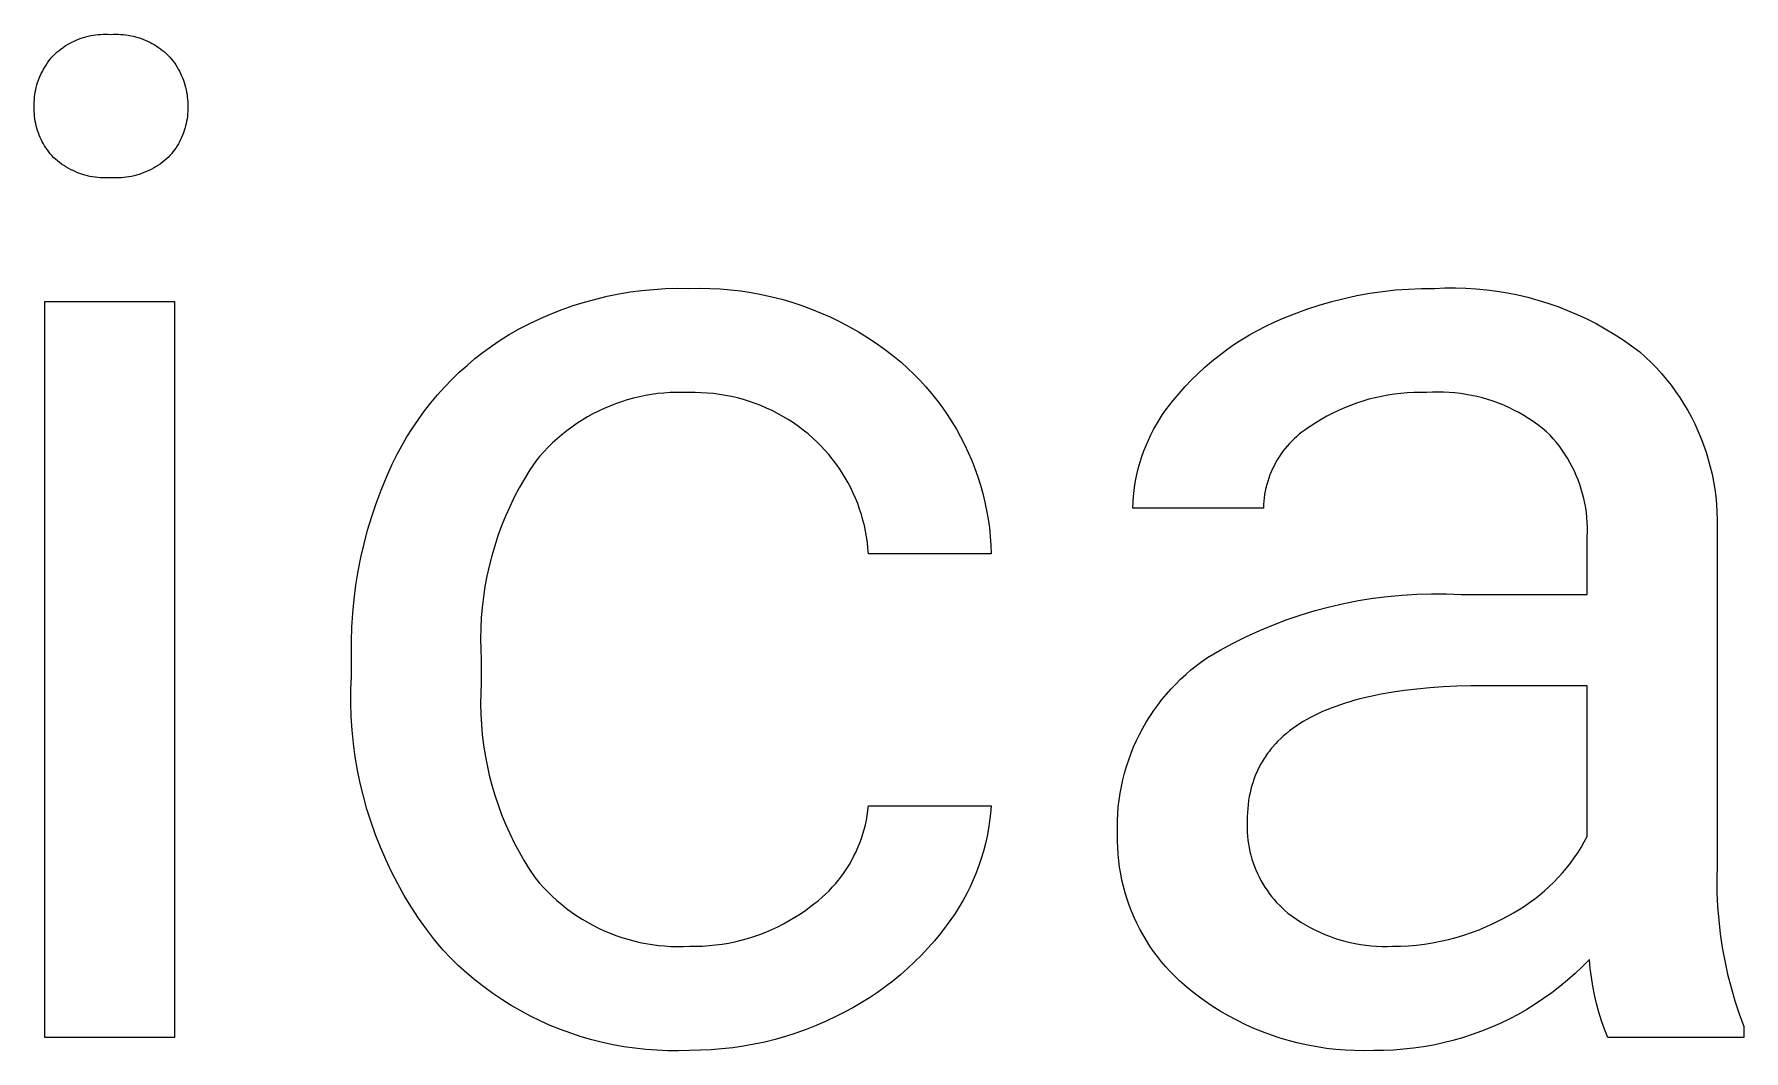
# Model space of a CAD drawing. Header units: millimetres. Extents: x -1421 to 3505, y -683 to 2759.
# Drawn here: x 1948.46 to 1997.01, y -466.9 to -438.04 of the extents above; entities that cross this region are included whole.
import ezdxf

# ---------------------------------------------------------------- set-up
doc = ezdxf.new("R2010")
doc.units = ezdxf.units.MM
doc.header["$MEASUREMENT"] = 0
doc.layers.add('Domyslna', color=7, linetype='Continuous', true_color=0x000000)

msp = doc.modelspace()

# ---------------------------------------------------------------- linework, layer by layer
at = {"layer": 'Domyslna'}
for p, q in [((1949.284, -438.412), (1949.344, -438.372)), ((1949.344, -438.372), (1949.404, -438.335)), ((1949.404, -438.335), (1949.466, -438.299)), ((1949.466, -438.299), (1949.529, -438.266)), ((1949.529, -438.266), (1949.593, -438.235)), ((1949.593, -438.235), (1949.658, -438.206)), ((1949.658, -438.206), (1949.724, -438.179)), ((1949.724, -438.179), (1949.791, -438.154)), ((1949.791, -438.154), (1949.859, -438.132)), ((1949.859, -438.132), (1949.927, -438.112)), ((1949.927, -438.112), (1949.996, -438.094)), ((1949.996, -438.094), (1950.066, -438.079)), ((1950.066, -438.079), (1950.136, -438.066)), ((1950.136, -438.066), (1950.206, -438.056)), ((1950.206, -438.056), (1950.277, -438.048)), ((1950.277, -438.048), (1950.348, -438.042)), ((1950.348, -438.042), (1950.42, -438.039)), ((1950.42, -438.039), (1950.491, -438.038)), ((1950.491, -438.038), (1950.562, -438.04)), ((1950.562, -438.04), (1950.633, -438.044)), ((1950.633, -438.044), (1950.705, -438.04)), ((1950.705, -438.04), (1950.776, -438.038)), ((1950.776, -438.038), (1950.848, -438.039)), ((1950.848, -438.039), (1950.919, -438.043)), ((1950.919, -438.043), (1950.991, -438.048)), ((1950.991, -438.048), (1951.062, -438.057)), ((1951.062, -438.057), (1951.133, -438.067)), ((1951.133, -438.067), (1951.203, -438.08)), ((1951.203, -438.08), (1951.273, -438.095)), ((1951.273, -438.095), (1951.342, -438.113)), ((1951.342, -438.113), (1951.411, -438.133)), ((1951.411, -438.133), (1951.479, -438.155)), ((1951.479, -438.155), (1951.546, -438.18)), ((1951.546, -438.18), (1951.613, -438.206)), ((1951.613, -438.206), (1951.678, -438.235)), ((1951.678, -438.235), (1951.743, -438.267)), ((1951.743, -438.267), (1951.806, -438.3)), ((1951.806, -438.3), (1951.868, -438.335)), ((1951.868, -438.335), (1951.929, -438.373)), ((1951.929, -438.373), (1951.989, -438.412)), ((1948.797, -438.913), (1948.836, -438.855)), ((1948.836, -438.855), (1948.877, -438.799)), ((1948.877, -438.799), (1948.919, -438.744)), ((1948.919, -438.744), (1948.964, -438.691)), ((1948.964, -438.691), (1949.01, -438.639)), ((1949.01, -438.639), (1949.062, -438.59)), ((1949.062, -438.59), (1949.115, -438.543)), ((1949.115, -438.543), (1949.17, -438.497)), ((1949.17, -438.497), (1949.226, -438.454)), ((1949.226, -438.454), (1949.284, -438.412)), ((1951.989, -438.412), (1952.047, -438.454)), ((1952.047, -438.454), (1952.104, -438.497)), ((1952.104, -438.497), (1952.159, -438.543)), ((1952.159, -438.543), (1952.213, -438.59)), ((1952.213, -438.59), (1952.265, -438.639)), ((1952.265, -438.639), (1952.312, -438.691)), ((1952.312, -438.691), (1952.357, -438.744)), ((1952.357, -438.744), (1952.4, -438.798)), ((1952.4, -438.798), (1952.442, -438.854)), ((1952.442, -438.854), (1952.481, -438.912)), ((1948.56, -439.414), (1948.582, -439.348)), ((1948.582, -439.348), (1948.607, -439.283)), ((1948.607, -439.283), (1948.633, -439.219)), ((1948.633, -439.219), (1948.662, -439.155)), ((1948.662, -439.155), (1948.693, -439.093)), ((1948.693, -439.093), (1948.726, -439.032)), ((1948.726, -439.032), (1948.76, -438.972)), ((1948.76, -438.972), (1948.797, -438.913)), ((1952.481, -438.912), (1952.519, -438.971)), ((1952.519, -438.971), (1952.554, -439.03)), ((1952.554, -439.03), (1952.587, -439.092)), ((1952.587, -439.092), (1952.619, -439.154)), ((1952.619, -439.154), (1952.648, -439.217)), ((1952.648, -439.217), (1952.675, -439.281)), ((1952.675, -439.281), (1952.7, -439.346)), ((1952.7, -439.346), (1952.722, -439.412)), ((1948.468, -439.89), (1948.474, -439.821)), ((1948.474, -439.821), (1948.483, -439.752)), ((1948.483, -439.752), (1948.493, -439.683)), ((1948.493, -439.683), (1948.507, -439.615)), ((1948.507, -439.615), (1948.522, -439.547)), ((1948.522, -439.547), (1948.54, -439.48)), ((1948.54, -439.48), (1948.56, -439.414)), ((1952.722, -439.412), (1952.743, -439.479)), ((1952.743, -439.479), (1952.761, -439.546)), ((1952.761, -439.546), (1952.777, -439.614)), ((1952.777, -439.614), (1952.79, -439.682)), ((1952.79, -439.682), (1952.801, -439.751)), ((1952.801, -439.751), (1952.81, -439.82)), ((1952.81, -439.82), (1952.817, -439.889)), ((1948.462, -440.029), (1948.464, -439.959)), ((1948.462, -440.098), (1948.462, -440.029)), ((1948.462, -440.167), (1948.462, -440.098)), ((1948.463, -440.236), (1948.462, -440.167)), ((1948.467, -440.304), (1948.463, -440.236)), ((1948.464, -439.959), (1948.468, -439.89)), ((1948.473, -440.373), (1948.467, -440.304)), ((1952.817, -440.305), (1952.811, -440.373)), ((1952.817, -439.889), (1952.821, -439.959)), ((1952.821, -440.236), (1952.817, -440.305)), ((1952.821, -439.959), (1952.823, -440.029)), ((1952.823, -440.167), (1952.821, -440.236)), ((1952.823, -440.029), (1952.822, -440.098)), ((1952.822, -440.098), (1952.823, -440.167)), ((1948.481, -440.441), (1948.473, -440.373)), ((1948.492, -440.509), (1948.481, -440.441)), ((1948.505, -440.576), (1948.492, -440.509)), ((1948.521, -440.643), (1948.505, -440.576)), ((1948.538, -440.709), (1948.521, -440.643)), ((1948.558, -440.775), (1948.538, -440.709)), ((1948.581, -440.84), (1948.558, -440.775)), ((1952.724, -440.777), (1952.701, -440.842)), ((1952.744, -440.711), (1952.724, -440.777)), ((1952.762, -440.644), (1952.744, -440.711)), ((1952.778, -440.577), (1952.762, -440.644)), ((1952.791, -440.51), (1952.778, -440.577)), ((1952.802, -440.442), (1952.791, -440.51)), ((1952.811, -440.373), (1952.802, -440.442)), ((1948.605, -440.904), (1948.581, -440.84)), ((1948.632, -440.968), (1948.605, -440.904)), ((1948.66, -441.03), (1948.632, -440.968)), ((1948.691, -441.092), (1948.66, -441.03)), ((1948.724, -441.152), (1948.691, -441.092)), ((1948.759, -441.211), (1948.724, -441.152)), ((1948.796, -441.269), (1948.759, -441.211)), ((1948.835, -441.325), (1948.796, -441.269)), ((1952.482, -441.27), (1952.443, -441.326)), ((1952.52, -441.212), (1952.482, -441.27)), ((1952.555, -441.153), (1952.52, -441.212)), ((1952.589, -441.093), (1952.555, -441.153)), ((1952.62, -441.032), (1952.589, -441.093)), ((1952.649, -440.969), (1952.62, -441.032)), ((1952.676, -440.906), (1952.649, -440.969)), ((1952.701, -440.842), (1952.676, -440.906)), ((1948.876, -441.381), (1948.835, -441.325)), ((1948.919, -441.434), (1948.876, -441.381)), ((1948.964, -441.487), (1948.919, -441.434)), ((1949.01, -441.537), (1948.964, -441.487)), ((1949.065, -441.587), (1949.01, -441.537)), ((1949.121, -441.635), (1949.065, -441.587)), ((1949.179, -441.68), (1949.121, -441.635)), ((1949.238, -441.724), (1949.179, -441.68)), ((1949.299, -441.766), (1949.238, -441.724)), ((1949.362, -441.805), (1949.299, -441.766)), ((1951.974, -441.765), (1951.911, -441.805)), ((1952.035, -441.724), (1951.974, -441.765)), ((1952.095, -441.68), (1952.035, -441.724)), ((1952.153, -441.635), (1952.095, -441.68)), ((1952.21, -441.587), (1952.153, -441.635)), ((1952.265, -441.537), (1952.21, -441.587)), ((1952.312, -441.487), (1952.265, -441.537)), ((1952.358, -441.435), (1952.312, -441.487)), ((1952.401, -441.381), (1952.358, -441.435)), ((1952.443, -441.326), (1952.401, -441.381)), ((1949.426, -441.843), (1949.362, -441.805)), ((1949.49, -441.878), (1949.426, -441.843)), ((1949.557, -441.911), (1949.49, -441.878)), ((1949.624, -441.941), (1949.557, -441.911)), ((1949.692, -441.97), (1949.624, -441.941)), ((1949.761, -441.995), (1949.692, -441.97)), ((1949.831, -442.019), (1949.761, -441.995)), ((1949.902, -442.04), (1949.831, -442.019)), ((1949.974, -442.058), (1949.902, -442.04)), ((1950.046, -442.075), (1949.974, -442.058)), ((1950.118, -442.088), (1950.046, -442.075)), ((1950.191, -442.099), (1950.118, -442.088)), ((1950.265, -442.108), (1950.191, -442.099)), ((1950.338, -442.114), (1950.265, -442.108)), ((1950.412, -442.117), (1950.338, -442.114)), ((1950.486, -442.118), (1950.412, -442.117)), ((1950.56, -442.117), (1950.486, -442.118)), ((1950.633, -442.112), (1950.56, -442.117)), ((1950.707, -442.116), (1950.633, -442.112)), ((1950.781, -442.118), (1950.707, -442.116)), ((1950.856, -442.117), (1950.781, -442.118)), ((1950.93, -442.113), (1950.856, -442.117)), ((1951.004, -442.107), (1950.93, -442.113)), ((1951.077, -442.099), (1951.004, -442.107)), ((1951.151, -442.087), (1951.077, -442.099)), ((1951.224, -442.074), (1951.151, -442.087)), ((1951.296, -442.058), (1951.224, -442.074)), ((1951.368, -442.039), (1951.296, -442.058)), ((1951.439, -442.018), (1951.368, -442.039)), ((1951.509, -441.995), (1951.439, -442.018)), ((1951.579, -441.969), (1951.509, -441.995)), ((1951.647, -441.941), (1951.579, -441.969)), ((1951.715, -441.91), (1951.647, -441.941)), ((1951.781, -441.877), (1951.715, -441.91)), ((1951.847, -441.842), (1951.781, -441.877)), ((1951.911, -441.805), (1951.847, -441.842)), ((1948.762, -466.525), (1948.762, -445.626)), ((1948.762, -445.626), (1952.448, -445.626)), ((1952.448, -445.626), (1952.448, -466.525)), ((1963.767, -445.745), (1964.086, -445.645)), ((1964.086, -445.645), (1964.407, -445.557)), ((1964.407, -445.557), (1964.732, -445.479)), ((1964.732, -445.479), (1965.059, -445.413)), ((1965.059, -445.413), (1965.389, -445.358)), ((1965.389, -445.358), (1965.72, -445.315)), ((1965.72, -445.315), (1966.052, -445.283)), ((1966.052, -445.283), (1966.385, -445.263)), ((1966.385, -445.263), (1966.719, -445.254)), ((1966.719, -445.254), (1967.053, -445.256)), ((1967.053, -445.256), (1967.349, -445.251)), ((1967.349, -445.251), (1967.646, -445.256)), ((1967.646, -445.256), (1967.942, -445.27)), ((1967.942, -445.27), (1968.238, -445.295)), ((1968.238, -445.295), (1968.532, -445.329)), ((1968.532, -445.329), (1968.826, -445.374)), ((1968.826, -445.374), (1969.117, -445.428)), ((1969.117, -445.428), (1969.407, -445.492)), ((1969.407, -445.492), (1969.694, -445.566)), ((1969.694, -445.566), (1969.979, -445.649)), ((1969.979, -445.649), (1970.261, -445.742)), ((1984.952, -445.732), (1985.306, -445.629)), ((1985.306, -445.629), (1985.664, -445.538)), ((1985.664, -445.538), (1986.024, -445.46)), ((1986.024, -445.46), (1986.387, -445.394)), ((1986.387, -445.394), (1986.752, -445.341)), ((1986.752, -445.341), (1987.119, -445.301)), ((1987.119, -445.301), (1987.487, -445.273)), ((1987.487, -445.273), (1987.856, -445.259)), ((1987.856, -445.259), (1988.225, -445.256)), ((1988.225, -445.256), (1988.522, -445.244)), ((1988.522, -445.244), (1988.819, -445.242)), ((1988.819, -445.242), (1989.116, -445.25)), ((1989.116, -445.25), (1989.413, -445.268)), ((1989.413, -445.268), (1989.709, -445.296)), ((1989.709, -445.296), (1990.003, -445.334)), ((1990.003, -445.334), (1990.297, -445.382)), ((1990.297, -445.382), (1990.588, -445.441)), ((1990.588, -445.441), (1990.877, -445.509)), ((1990.877, -445.509), (1991.164, -445.587)), ((1991.164, -445.587), (1991.448, -445.675)), ((1962.533, -446.252), (1962.835, -446.109)), ((1962.835, -446.109), (1963.141, -445.977)), ((1963.141, -445.977), (1963.452, -445.856)), ((1963.452, -445.856), (1963.767, -445.745)), ((1970.261, -445.742), (1970.539, -445.844)), ((1970.539, -445.844), (1970.814, -445.955)), ((1970.814, -445.955), (1971.085, -446.076)), ((1971.085, -446.076), (1971.352, -446.206)), ((1983.673, -446.217), (1983.913, -446.113)), ((1983.913, -446.113), (1984.255, -445.974)), ((1984.255, -445.974), (1984.601, -445.847)), ((1984.601, -445.847), (1984.952, -445.732)), ((1991.448, -445.675), (1991.729, -445.772)), ((1991.729, -445.772), (1992.006, -445.879)), ((1992.006, -445.879), (1992.28, -445.995)), ((1992.28, -445.995), (1992.549, -446.121)), ((1992.549, -446.121), (1992.814, -446.256)), ((1961.695, -446.726), (1961.945, -446.568)), ((1961.945, -446.568), (1962.236, -446.405)), ((1962.236, -446.405), (1962.533, -446.252)), ((1971.352, -446.206), (1971.614, -446.344)), ((1971.614, -446.344), (1971.872, -446.491)), ((1971.872, -446.491), (1972.124, -446.647)), ((1982.751, -446.711), (1982.975, -446.576)), ((1982.975, -446.576), (1983.204, -446.448)), ((1983.204, -446.448), (1983.436, -446.329)), ((1983.436, -446.329), (1983.673, -446.217)), ((1992.814, -446.256), (1993.074, -446.4)), ((1993.074, -446.4), (1993.329, -446.552)), ((1993.329, -446.552), (1993.579, -446.713)), ((1960.979, -447.25), (1961.212, -447.067)), ((1961.212, -447.067), (1961.451, -446.893)), ((1961.451, -446.893), (1961.695, -446.726)), ((1972.124, -446.647), (1972.371, -446.812)), ((1972.371, -446.812), (1972.612, -446.984)), ((1972.612, -446.984), (1972.848, -447.165)), ((1982.108, -447.16), (1982.317, -447.003)), ((1982.317, -447.003), (1982.532, -446.853)), ((1982.532, -446.853), (1982.751, -446.711)), ((1993.579, -446.713), (1993.823, -446.883)), ((1993.823, -446.883), (1994.061, -447.061)), ((1994.061, -447.061), (1994.221, -447.206)), ((1960.534, -447.639), (1960.753, -447.441)), ((1960.753, -447.441), (1960.979, -447.25)), ((1972.848, -447.165), (1973.077, -447.353)), ((1973.077, -447.353), (1973.262, -447.518)), ((1973.262, -447.518), (1973.441, -447.689)), ((1981.513, -447.672), (1981.705, -447.495)), ((1981.705, -447.495), (1981.904, -447.324)), ((1981.904, -447.324), (1982.108, -447.16)), ((1994.221, -447.206), (1994.376, -447.356)), ((1994.376, -447.356), (1994.526, -447.511)), ((1994.526, -447.511), (1994.67, -447.671)), ((1959.918, -448.277), (1960.116, -448.057)), ((1960.116, -448.057), (1960.321, -447.845)), ((1960.321, -447.845), (1960.534, -447.639)), ((1973.441, -447.689), (1973.615, -447.866)), ((1973.615, -447.866), (1973.782, -448.048)), ((1973.782, -448.048), (1973.943, -448.237)), ((1980.973, -448.241), (1981.146, -448.045)), ((1981.146, -448.045), (1981.327, -447.855)), ((1981.327, -447.855), (1981.513, -447.672)), ((1994.67, -447.671), (1994.809, -447.836)), ((1994.809, -447.836), (1994.943, -448.005)), ((1994.943, -448.005), (1995.07, -448.179)), ((1959.546, -448.736), (1959.728, -448.503)), ((1959.728, -448.503), (1959.918, -448.277)), ((1964.97, -448.532), (1964.805, -448.596)), ((1965.137, -448.473), (1964.97, -448.532)), ((1965.305, -448.421), (1965.137, -448.473)), ((1965.476, -448.374), (1965.305, -448.421)), ((1965.648, -448.333), (1965.476, -448.374)), ((1965.821, -448.297), (1965.648, -448.333)), ((1965.995, -448.268), (1965.821, -448.297)), ((1966.17, -448.244), (1965.995, -448.268)), ((1966.346, -448.227), (1966.17, -448.244)), ((1966.522, -448.215), (1966.346, -448.227)), ((1966.699, -448.209), (1966.522, -448.215)), ((1966.876, -448.209), (1966.699, -448.209)), ((1967.053, -448.215), (1966.876, -448.209)), ((1967.227, -448.213), (1967.053, -448.215)), ((1967.401, -448.217), (1967.227, -448.213)), ((1967.575, -448.228), (1967.401, -448.217)), ((1967.749, -448.244), (1967.575, -448.228)), ((1967.922, -448.266), (1967.749, -448.244)), ((1968.094, -448.294), (1967.922, -448.266)), ((1968.265, -448.328), (1968.094, -448.294)), ((1968.435, -448.367), (1968.265, -448.328)), ((1968.603, -448.413), (1968.435, -448.367)), ((1968.77, -448.465), (1968.603, -448.413)), ((1968.934, -448.522), (1968.77, -448.465)), ((1969.097, -448.585), (1968.934, -448.522)), ((1973.943, -448.237), (1974.098, -448.43)), ((1974.098, -448.43), (1974.246, -448.629)), ((1980.601, -448.704), (1980.701, -448.571)), ((1980.701, -448.571), (1980.806, -448.442)), ((1980.806, -448.442), (1980.973, -448.241)), ((1985.84, -448.577), (1985.669, -448.645)), ((1986.013, -448.514), (1985.84, -448.577)), ((1986.188, -448.457), (1986.013, -448.514)), ((1986.365, -448.405), (1986.188, -448.457)), ((1986.544, -448.36), (1986.365, -448.405)), ((1986.724, -448.321), (1986.544, -448.36)), ((1986.905, -448.287), (1986.724, -448.321)), ((1987.087, -448.26), (1986.905, -448.287)), ((1987.27, -448.239), (1987.087, -448.26)), ((1987.454, -448.224), (1987.27, -448.239)), ((1987.638, -448.215), (1987.454, -448.224)), ((1987.822, -448.212), (1987.638, -448.215)), ((1988.006, -448.215), (1987.822, -448.212)), ((1988.166, -448.206), (1988.006, -448.215)), ((1988.325, -448.203), (1988.166, -448.206)), ((1988.485, -448.205), (1988.325, -448.203)), ((1988.645, -448.212), (1988.485, -448.205)), ((1988.804, -448.225), (1988.645, -448.212)), ((1988.962, -448.242), (1988.804, -448.225)), ((1989.12, -448.266), (1988.962, -448.242)), ((1989.277, -448.294), (1989.12, -448.266)), ((1989.433, -448.328), (1989.277, -448.294)), ((1989.588, -448.367), (1989.433, -448.328)), ((1989.742, -448.412), (1989.588, -448.367)), ((1989.894, -448.461), (1989.742, -448.412)), ((1990.044, -448.516), (1989.894, -448.461)), ((1990.192, -448.575), (1990.044, -448.516)), ((1990.338, -448.64), (1990.192, -448.575)), ((1995.07, -448.179), (1995.192, -448.357)), ((1995.192, -448.357), (1995.308, -448.539)), ((1995.308, -448.539), (1995.417, -448.724)), ((1959.205, -449.22), (1959.371, -448.975)), ((1959.371, -448.975), (1959.546, -448.736)), ((1964.019, -448.997), (1963.87, -449.093)), ((1964.17, -448.906), (1964.019, -448.997)), ((1964.325, -448.82), (1964.17, -448.906)), ((1964.483, -448.74), (1964.325, -448.82)), ((1964.643, -448.665), (1964.483, -448.74)), ((1964.805, -448.596), (1964.643, -448.665)), ((1969.257, -448.653), (1969.097, -448.585)), ((1969.415, -448.727), (1969.257, -448.653)), ((1969.571, -448.806), (1969.415, -448.727)), ((1969.723, -448.891), (1969.571, -448.806)), ((1969.872, -448.981), (1969.723, -448.891)), ((1970.019, -449.076), (1969.872, -448.981)), ((1974.246, -448.629), (1974.388, -448.832)), ((1974.388, -448.832), (1974.522, -449.04)), ((1974.522, -449.04), (1974.65, -449.253)), ((1980.329, -449.121), (1980.415, -448.979)), ((1980.415, -448.979), (1980.506, -448.84)), ((1980.506, -448.84), (1980.601, -448.704)), ((1985.011, -448.976), (1984.854, -449.072)), ((1985.171, -448.885), (1985.011, -448.976)), ((1985.335, -448.8), (1985.171, -448.885)), ((1985.501, -448.72), (1985.335, -448.8)), ((1985.669, -448.645), (1985.501, -448.72)), ((1990.482, -448.709), (1990.338, -448.64)), ((1990.623, -448.784), (1990.482, -448.709)), ((1990.762, -448.863), (1990.623, -448.784)), ((1990.898, -448.946), (1990.762, -448.863)), ((1991.031, -449.034), (1990.898, -448.946)), ((1991.161, -449.127), (1991.031, -449.034)), ((1995.417, -448.724), (1995.521, -448.914)), ((1995.521, -448.914), (1995.618, -449.106)), ((1958.899, -449.726), (1959.048, -449.47)), ((1959.048, -449.47), (1959.205, -449.22)), ((1963.311, -449.524), (1963.181, -449.644)), ((1963.445, -449.409), (1963.311, -449.524)), ((1963.583, -449.299), (1963.445, -449.409)), ((1963.725, -449.193), (1963.583, -449.299)), ((1963.87, -449.093), (1963.725, -449.193)), ((1970.162, -449.176), (1970.019, -449.076)), ((1970.301, -449.28), (1970.162, -449.176)), ((1970.436, -449.39), (1970.301, -449.28)), ((1970.568, -449.504), (1970.436, -449.39)), ((1970.688, -449.615), (1970.568, -449.504)), ((1974.65, -449.253), (1974.77, -449.469)), ((1974.77, -449.469), (1974.883, -449.69)), ((1980.101, -449.563), (1980.172, -449.413)), ((1980.172, -449.413), (1980.248, -449.266)), ((1980.248, -449.266), (1980.329, -449.121)), ((1984.242, -449.524), (1984.174, -449.591)), ((1984.314, -449.459), (1984.242, -449.524)), ((1984.387, -449.396), (1984.314, -449.459)), ((1984.462, -449.337), (1984.387, -449.396)), ((1984.54, -449.28), (1984.462, -449.337)), ((1984.619, -449.225), (1984.54, -449.28)), ((1984.7, -449.173), (1984.619, -449.225)), ((1984.854, -449.072), (1984.7, -449.173)), ((1991.288, -449.224), (1991.161, -449.127)), ((1991.411, -449.325), (1991.288, -449.224)), ((1991.507, -449.424), (1991.411, -449.325)), ((1991.599, -449.525), (1991.507, -449.424)), ((1991.687, -449.63), (1991.599, -449.525)), ((1995.618, -449.106), (1995.708, -449.302)), ((1995.708, -449.302), (1995.792, -449.501)), ((1995.792, -449.501), (1995.869, -449.702)), ((1958.628, -450.251), (1958.759, -449.986)), ((1958.759, -449.986), (1958.899, -449.726)), ((1962.815, -450.027), (1962.702, -450.163)), ((1962.933, -449.895), (1962.815, -450.027)), ((1963.055, -449.767), (1962.933, -449.895)), ((1963.181, -449.644), (1963.055, -449.767)), ((1970.803, -449.73), (1970.688, -449.615)), ((1970.915, -449.848), (1970.803, -449.73)), ((1971.023, -449.971), (1970.915, -449.848)), ((1971.126, -450.097), (1971.023, -449.971)), ((1974.883, -449.69), (1974.988, -449.914)), ((1974.988, -449.914), (1975.086, -450.142)), ((1979.867, -450.184), (1979.918, -450.026)), ((1979.918, -450.026), (1979.973, -449.87)), ((1979.973, -449.87), (1980.034, -449.715)), ((1980.034, -449.715), (1980.101, -449.563)), ((1983.813, -450.04), (1983.762, -450.122)), ((1983.866, -449.96), (1983.813, -450.04)), ((1983.923, -449.882), (1983.866, -449.96)), ((1983.982, -449.806), (1983.923, -449.882)), ((1984.043, -449.732), (1983.982, -449.806)), ((1984.107, -449.66), (1984.043, -449.732)), ((1984.174, -449.591), (1984.107, -449.66)), ((1991.772, -449.738), (1991.687, -449.63)), ((1991.853, -449.849), (1991.772, -449.738)), ((1991.93, -449.963), (1991.853, -449.849)), ((1992.003, -450.079), (1991.93, -449.963)), ((1995.869, -449.702), (1995.939, -449.906)), ((1995.939, -449.906), (1996.002, -450.113)), ((1958.464, -450.615), (1958.628, -450.251)), ((1962.538, -450.411), (1962.382, -450.665)), ((1962.702, -450.163), (1962.538, -450.411)), ((1971.225, -450.226), (1971.126, -450.097)), ((1971.319, -450.359), (1971.225, -450.226)), ((1971.409, -450.495), (1971.319, -450.359)), ((1971.494, -450.634), (1971.409, -450.495)), ((1975.086, -450.142), (1975.176, -450.373)), ((1975.176, -450.373), (1975.259, -450.606)), ((1979.749, -450.668), (1979.783, -450.505)), ((1979.783, -450.505), (1979.822, -450.344)), ((1979.822, -450.344), (1979.867, -450.184)), ((1983.588, -450.464), (1983.552, -450.553)), ((1983.627, -450.376), (1983.588, -450.464)), ((1983.669, -450.29), (1983.627, -450.376)), ((1983.714, -450.205), (1983.669, -450.29)), ((1983.762, -450.122), (1983.714, -450.205)), ((1992.072, -450.197), (1992.003, -450.079)), ((1992.136, -450.318), (1992.072, -450.197)), ((1992.197, -450.442), (1992.136, -450.318)), ((1992.253, -450.567), (1992.197, -450.442)), ((1996.002, -450.113), (1996.058, -450.321)), ((1996.058, -450.321), (1996.108, -450.531)), ((1958.173, -451.359), (1958.313, -450.985)), ((1958.313, -450.985), (1958.464, -450.615)), ((1962.234, -450.923), (1962.096, -451.187)), ((1962.382, -450.665), (1962.234, -450.923)), ((1971.575, -450.775), (1971.494, -450.634)), ((1971.65, -450.92), (1971.575, -450.775)), ((1971.721, -451.067), (1971.65, -450.92)), ((1975.259, -450.606), (1975.333, -450.843)), ((1975.333, -450.843), (1975.4, -451.081)), ((1979.68, -451.161), (1979.697, -450.996)), ((1979.697, -450.996), (1979.72, -450.831)), ((1979.72, -450.831), (1979.749, -450.668)), ((1983.438, -450.921), (1983.418, -451.015)), ((1983.462, -450.828), (1983.438, -450.921)), ((1983.489, -450.735), (1983.462, -450.828)), ((1983.519, -450.644), (1983.489, -450.735)), ((1983.552, -450.553), (1983.519, -450.644)), ((1992.305, -450.694), (1992.253, -450.567)), ((1992.352, -450.823), (1992.305, -450.694)), ((1992.395, -450.953), (1992.352, -450.823)), ((1992.433, -451.085), (1992.395, -450.953)), ((1996.108, -450.531), (1996.15, -450.742)), ((1996.15, -450.742), (1996.185, -450.955)), ((1996.185, -450.955), (1996.213, -451.169)), ((1958.045, -451.737), (1958.173, -451.359)), ((1961.966, -451.454), (1961.845, -451.726)), ((1962.096, -451.187), (1961.966, -451.454)), ((1971.787, -451.216), (1971.721, -451.067)), ((1971.847, -451.367), (1971.787, -451.216)), ((1971.902, -451.52), (1971.847, -451.367)), ((1975.4, -451.081), (1975.458, -451.322)), ((1975.458, -451.322), (1975.509, -451.565)), ((1979.661, -451.492), (1979.668, -451.326)), ((1983.366, -451.492), (1979.661, -451.492)), ((1979.668, -451.326), (1979.68, -451.161)), ((1983.369, -451.396), (1983.366, -451.492)), ((1983.377, -451.3), (1983.369, -451.396)), ((1983.387, -451.205), (1983.377, -451.3)), ((1983.401, -451.11), (1983.387, -451.205)), ((1983.418, -451.015), (1983.401, -451.11)), ((1992.467, -451.218), (1992.433, -451.085)), ((1992.496, -451.352), (1992.467, -451.218)), ((1992.52, -451.487), (1992.496, -451.352)), ((1992.54, -451.623), (1992.52, -451.487)), ((1996.213, -451.169), (1996.234, -451.383)), ((1996.234, -451.383), (1996.247, -451.599)), ((1957.931, -452.12), (1958.045, -451.737)), ((1961.845, -451.726), (1961.733, -452.002)), ((1971.952, -451.675), (1971.902, -451.52)), ((1971.997, -451.832), (1971.952, -451.675)), ((1972.036, -451.99), (1971.997, -451.832)), ((1975.509, -451.565), (1975.551, -451.809)), ((1975.551, -451.809), (1975.585, -452.054)), ((1992.554, -451.759), (1992.54, -451.623)), ((1992.565, -451.896), (1992.554, -451.759)), ((1992.57, -452.033), (1992.565, -451.896)), ((1996.247, -451.599), (1996.254, -451.814)), ((1996.254, -451.814), (1996.253, -452.03)), ((1957.828, -452.505), (1957.931, -452.12)), ((1961.631, -452.282), (1961.538, -452.565)), ((1961.733, -452.002), (1961.631, -452.282)), ((1972.07, -452.149), (1972.036, -451.99)), ((1972.099, -452.31), (1972.07, -452.149)), ((1972.122, -452.471), (1972.099, -452.31)), ((1975.585, -452.054), (1975.61, -452.301)), ((1975.61, -452.301), (1975.628, -452.548)), ((1992.566, -452.307), (1992.57, -452.17)), ((1992.566, -453.949), (1992.566, -452.307)), ((1992.57, -452.17), (1992.57, -452.033)), ((1996.253, -452.03), (1996.253, -461.641)), ((1957.662, -453.286), (1957.738, -452.895)), ((1957.738, -452.895), (1957.828, -452.505)), ((1961.455, -452.85), (1961.381, -453.139)), ((1961.538, -452.565), (1961.455, -452.85)), ((1972.139, -452.633), (1972.122, -452.471)), ((1972.151, -452.796), (1972.139, -452.633)), ((1975.637, -452.796), (1972.151, -452.796)), ((1975.628, -452.548), (1975.637, -452.796)), ((1957.597, -453.681), (1957.662, -453.286)), ((1961.317, -453.429), (1961.262, -453.722)), ((1961.381, -453.139), (1961.317, -453.429)), ((1957.546, -454.077), (1957.597, -453.681)), ((1961.262, -453.722), (1961.218, -454.016)), ((1957.508, -454.474), (1957.546, -454.077)), ((1961.183, -454.312), (1961.158, -454.608)), ((1961.218, -454.016), (1961.183, -454.312)), ((1984.441, -454.523), (1984.841, -454.402)), ((1984.841, -454.402), (1985.246, -454.294)), ((1985.246, -454.294), (1985.653, -454.2)), ((1985.653, -454.2), (1986.064, -454.12)), ((1986.064, -454.12), (1986.477, -454.053)), ((1986.477, -454.053), (1986.892, -454.001)), ((1986.892, -454.001), (1987.309, -453.962)), ((1987.309, -453.962), (1987.727, -453.938)), ((1987.727, -453.938), (1988.145, -453.927)), ((1988.145, -453.927), (1988.564, -453.931)), ((1988.564, -453.931), (1988.982, -453.949)), ((1988.982, -453.949), (1992.566, -453.949)), ((1957.471, -455.272), (1957.483, -454.872)), ((1957.483, -454.872), (1957.508, -454.474)), ((1961.158, -454.608), (1961.143, -454.906)), ((1983.267, -454.967), (1983.653, -454.806)), ((1983.653, -454.806), (1984.045, -454.658)), ((1984.045, -454.658), (1984.441, -454.523)), ((1957.472, -455.671), (1957.471, -455.272)), ((1961.143, -454.906), (1961.138, -455.203)), ((1961.138, -455.203), (1961.143, -455.501)), ((1982.144, -455.527), (1982.512, -455.328)), ((1982.512, -455.328), (1982.886, -455.141)), ((1982.886, -455.141), (1983.267, -454.967)), ((1957.472, -456.269), (1957.472, -455.671)), ((1961.143, -455.501), (1961.158, -455.798)), ((1961.158, -455.798), (1961.158, -456.468)), ((1981.464, -455.968), (1981.621, -455.851)), ((1981.621, -455.851), (1981.783, -455.739)), ((1981.783, -455.739), (1982.144, -455.527)), ((1957.457, -456.651), (1957.472, -456.269)), ((1981.017, -456.352), (1981.162, -456.219)), ((1981.162, -456.219), (1981.311, -456.091)), ((1981.311, -456.091), (1981.464, -455.968)), ((1957.455, -457.033), (1957.457, -456.651)), ((1961.144, -456.76), (1961.14, -457.053)), ((1961.158, -456.468), (1961.144, -456.76)), ((1980.487, -456.931), (1980.612, -456.779)), ((1980.612, -456.779), (1980.742, -456.632)), ((1980.742, -456.632), (1980.877, -456.49)), ((1980.877, -456.49), (1981.017, -456.352)), ((1986.716, -456.777), (1986.406, -456.841)), ((1987.041, -456.721), (1986.716, -456.777)), ((1987.378, -456.673), (1987.041, -456.721)), ((1987.728, -456.631), (1987.378, -456.673)), ((1988.092, -456.598), (1987.728, -456.631)), ((1988.469, -456.572), (1988.092, -456.598)), ((1988.859, -456.553), (1988.469, -456.572)), ((1989.262, -456.542), (1988.859, -456.553)), ((1989.679, -456.538), (1989.262, -456.542)), ((1992.566, -456.538), (1989.679, -456.538)), ((1992.566, -460.815), (1992.566, -456.538)), ((1957.467, -457.414), (1957.455, -457.033)), ((1961.14, -457.053), (1961.146, -457.345)), ((1980.143, -457.409), (1980.252, -457.245)), ((1980.252, -457.245), (1980.367, -457.086)), ((1980.367, -457.086), (1980.487, -456.931)), ((1985.05, -457.272), (1984.933, -457.325)), ((1985.171, -457.22), (1985.05, -457.272)), ((1985.295, -457.171), (1985.171, -457.22)), ((1985.422, -457.123), (1985.295, -457.171)), ((1985.553, -457.077), (1985.422, -457.123)), ((1985.687, -457.033), (1985.553, -457.077)), ((1985.824, -456.991), (1985.687, -457.033)), ((1985.964, -456.951), (1985.824, -456.991)), ((1986.108, -456.912), (1985.964, -456.951)), ((1986.406, -456.841), (1986.108, -456.912)), ((1957.491, -457.796), (1957.467, -457.414)), ((1957.529, -458.176), (1957.491, -457.796)), ((1961.146, -457.345), (1961.161, -457.637)), ((1961.161, -457.637), (1961.187, -457.928)), ((1979.849, -457.919), (1979.941, -457.746)), ((1979.941, -457.746), (1980.039, -457.575)), ((1980.039, -457.575), (1980.143, -457.409)), ((1984.204, -457.751), (1984.113, -457.819)), ((1984.298, -457.685), (1984.204, -457.751)), ((1984.396, -457.62), (1984.298, -457.685)), ((1984.496, -457.557), (1984.396, -457.62)), ((1984.601, -457.496), (1984.496, -457.557)), ((1984.708, -457.437), (1984.601, -457.496)), ((1984.819, -457.38), (1984.708, -457.437)), ((1984.933, -457.325), (1984.819, -457.38)), ((1957.58, -458.554), (1957.529, -458.176)), ((1961.187, -457.928), (1961.221, -458.218)), ((1961.221, -458.218), (1961.266, -458.507)), ((1979.609, -458.457), (1979.683, -458.275)), ((1979.683, -458.275), (1979.763, -458.096)), ((1979.763, -458.096), (1979.849, -457.919)), ((1983.637, -458.269), (1983.602, -458.309)), ((1983.708, -458.189), (1983.637, -458.269)), ((1983.782, -458.112), (1983.708, -458.189)), ((1983.86, -458.036), (1983.782, -458.112)), ((1983.941, -457.962), (1983.86, -458.036)), ((1984.025, -457.89), (1983.941, -457.962)), ((1984.113, -457.819), (1984.025, -457.89)), ((1957.643, -458.931), (1957.58, -458.554)), ((1961.266, -458.507), (1961.32, -458.794)), ((1979.48, -458.828), (1979.542, -458.641)), ((1979.542, -458.641), (1979.609, -458.457)), ((1983.305, -458.74), (1983.28, -458.786)), ((1983.331, -458.695), (1983.305, -458.74)), ((1983.358, -458.65), (1983.331, -458.695)), ((1983.385, -458.606), (1983.358, -458.65)), ((1983.414, -458.562), (1983.385, -458.606)), ((1983.443, -458.519), (1983.414, -458.562)), ((1983.474, -458.476), (1983.443, -458.519)), ((1983.504, -458.434), (1983.474, -458.476)), ((1983.536, -458.392), (1983.504, -458.434)), ((1983.569, -458.35), (1983.536, -458.392)), ((1983.602, -458.309), (1983.569, -458.35)), ((1957.72, -459.305), (1957.643, -458.931)), ((1961.32, -458.794), (1961.384, -459.079)), ((1961.384, -459.079), (1961.458, -459.362)), ((1979.334, -459.398), (1979.377, -459.207)), ((1979.377, -459.207), (1979.425, -459.016)), ((1979.425, -459.016), (1979.48, -458.828)), ((1983.09, -459.217), (1983.073, -459.268)), ((1983.108, -459.168), (1983.09, -459.217)), ((1983.126, -459.118), (1983.108, -459.168)), ((1983.146, -459.069), (1983.126, -459.118)), ((1983.166, -459.021), (1983.146, -459.069)), ((1983.187, -458.973), (1983.166, -459.021)), ((1983.209, -458.925), (1983.187, -458.973)), ((1983.232, -458.878), (1983.209, -458.925)), ((1983.255, -458.832), (1983.232, -458.878)), ((1983.28, -458.786), (1983.255, -458.832)), ((1957.809, -459.676), (1957.72, -459.305)), ((1957.912, -460.044), (1957.809, -459.676)), ((1961.458, -459.362), (1961.541, -459.642)), ((1961.541, -459.642), (1961.633, -459.92)), ((1979.27, -459.786), (1979.299, -459.592)), ((1979.299, -459.592), (1979.334, -459.398)), ((1982.967, -459.687), (1982.949, -459.797)), ((1982.989, -459.579), (1982.967, -459.687)), ((1983.014, -459.474), (1982.989, -459.579)), ((1983.042, -459.37), (1983.014, -459.474)), ((1983.073, -459.268), (1983.042, -459.37)), ((1958.026, -460.408), (1957.912, -460.044)), ((1961.633, -459.92), (1961.734, -460.194)), ((1961.734, -460.194), (1961.845, -460.464)), ((1972.093, -460.352), (1972.117, -460.219)), ((1972.117, -460.219), (1972.136, -460.085)), ((1972.136, -460.085), (1972.151, -459.951)), ((1972.151, -459.951), (1975.637, -459.951)), ((1975.619, -460.167), (1975.593, -460.382)), ((1975.637, -459.951), (1975.619, -460.167)), ((1979.223, -460.373), (1979.232, -460.177)), ((1979.232, -460.177), (1979.247, -459.981)), ((1979.247, -459.981), (1979.27, -459.786)), ((1982.914, -460.137), (1982.909, -460.254)), ((1982.923, -460.021), (1982.914, -460.137)), ((1982.934, -459.908), (1982.923, -460.021)), ((1982.949, -459.797), (1982.934, -459.908)), ((1958.154, -460.769), (1958.026, -460.408)), ((1961.845, -460.464), (1961.964, -460.731)), ((1971.993, -460.746), (1972.031, -460.616)), ((1972.031, -460.616), (1972.064, -460.484)), ((1972.064, -460.484), (1972.093, -460.352)), ((1975.561, -460.596), (1975.52, -460.81)), ((1975.593, -460.382), (1975.561, -460.596)), ((1979.22, -460.569), (1979.223, -460.373)), ((1979.224, -460.765), (1979.22, -460.569)), ((1982.908, -460.372), (1982.904, -460.482)), ((1982.904, -460.482), (1982.904, -460.592)), ((1982.904, -460.592), (1982.909, -460.702)), ((1982.909, -460.254), (1982.908, -460.372)), ((1982.909, -460.702), (1982.916, -460.812)), ((1958.293, -461.124), (1958.154, -460.769)), ((1958.445, -461.475), (1958.293, -461.124)), ((1961.964, -460.731), (1962.092, -460.994)), ((1962.092, -460.994), (1962.23, -461.252)), ((1971.8, -461.251), (1971.854, -461.127)), ((1971.854, -461.127), (1971.905, -461.001)), ((1971.905, -461.001), (1971.951, -460.874)), ((1971.951, -460.874), (1971.993, -460.746)), ((1975.473, -461.021), (1975.418, -461.231)), ((1975.52, -460.81), (1975.473, -461.021)), ((1979.224, -460.951), (1979.224, -460.765)), ((1979.23, -461.137), (1979.224, -460.951)), ((1979.241, -461.322), (1979.23, -461.137)), ((1982.916, -460.812), (1982.928, -460.921)), ((1982.928, -460.921), (1982.943, -461.03)), ((1982.943, -461.03), (1982.962, -461.138)), ((1982.962, -461.138), (1982.985, -461.246)), ((1992.293, -461.279), (1992.389, -461.127)), ((1992.389, -461.127), (1992.48, -460.972)), ((1992.48, -460.972), (1992.566, -460.815)), ((1958.609, -461.82), (1958.445, -461.475)), ((1962.23, -461.252), (1962.375, -461.505)), ((1962.375, -461.505), (1962.529, -461.753)), ((1971.539, -461.724), (1971.61, -461.609)), ((1971.61, -461.609), (1971.677, -461.492)), ((1971.677, -461.492), (1971.74, -461.372)), ((1971.74, -461.372), (1971.8, -461.251)), ((1975.287, -461.645), (1975.211, -461.848)), ((1975.356, -461.439), (1975.287, -461.645)), ((1975.418, -461.231), (1975.356, -461.439)), ((1979.26, -461.507), (1979.241, -461.322)), ((1979.284, -461.691), (1979.26, -461.507)), ((1979.315, -461.875), (1979.284, -461.691)), ((1982.985, -461.246), (1983.012, -461.352)), ((1983.012, -461.352), (1983.042, -461.458)), ((1983.042, -461.458), (1983.076, -461.563)), ((1983.076, -461.563), (1983.113, -461.666)), ((1983.113, -461.666), (1983.154, -461.768)), ((1991.975, -461.714), (1992.086, -461.572)), ((1992.086, -461.572), (1992.192, -461.427)), ((1992.192, -461.427), (1992.293, -461.279)), ((1996.253, -461.641), (1996.244, -462.03)), ((1958.784, -462.159), (1958.609, -461.82)), ((1958.971, -462.492), (1958.784, -462.159)), ((1962.529, -461.753), (1962.691, -461.996)), ((1962.691, -461.996), (1962.806, -462.133)), ((1962.806, -462.133), (1962.924, -462.265)), ((1971.125, -462.259), (1971.215, -462.158)), ((1971.215, -462.158), (1971.302, -462.054)), ((1971.302, -462.054), (1971.384, -461.947)), ((1971.384, -461.947), (1971.463, -461.837)), ((1971.463, -461.837), (1971.539, -461.724)), ((1975.128, -462.048), (1975.038, -462.245)), ((1975.211, -461.848), (1975.128, -462.048)), ((1979.351, -462.057), (1979.315, -461.875)), ((1979.394, -462.238), (1979.351, -462.057)), ((1983.154, -461.768), (1983.198, -461.869)), ((1983.198, -461.869), (1983.246, -461.968)), ((1983.246, -461.968), (1983.297, -462.065)), ((1983.297, -462.065), (1983.352, -462.161)), ((1983.352, -462.161), (1983.409, -462.254)), ((1991.485, -462.239), (1991.614, -462.114)), ((1991.614, -462.114), (1991.738, -461.984)), ((1991.738, -461.984), (1991.859, -461.851)), ((1991.859, -461.851), (1991.975, -461.714)), ((1996.244, -462.03), (1996.248, -462.419)), ((1959.17, -462.818), (1958.971, -462.492)), ((1962.924, -462.265), (1963.048, -462.393)), ((1963.048, -462.393), (1963.175, -462.517)), ((1963.175, -462.517), (1963.306, -462.636)), ((1963.306, -462.636), (1963.442, -462.751)), ((1970.627, -462.716), (1970.733, -462.632)), ((1970.733, -462.632), (1970.836, -462.544)), ((1970.836, -462.544), (1970.936, -462.452)), ((1970.936, -462.452), (1971.032, -462.357)), ((1971.032, -462.357), (1971.125, -462.259)), ((1974.839, -462.63), (1974.729, -462.817)), ((1974.942, -462.44), (1974.839, -462.63)), ((1975.038, -462.245), (1974.942, -462.44)), ((1979.443, -462.417), (1979.394, -462.238)), ((1979.498, -462.594), (1979.443, -462.417)), ((1979.559, -462.77), (1979.498, -462.594)), ((1983.409, -462.254), (1983.47, -462.346)), ((1983.47, -462.346), (1983.534, -462.435)), ((1983.534, -462.435), (1983.601, -462.522)), ((1983.601, -462.522), (1983.671, -462.607)), ((1983.671, -462.607), (1983.744, -462.689)), ((1990.928, -462.693), (1991.073, -462.587)), ((1991.073, -462.587), (1991.214, -462.475)), ((1991.214, -462.475), (1991.351, -462.359)), ((1991.351, -462.359), (1991.485, -462.239)), ((1996.248, -462.419), (1996.265, -462.808)), ((1959.379, -463.137), (1959.17, -462.818)), ((1959.6, -463.449), (1959.379, -463.137)), ((1963.442, -462.751), (1963.581, -462.861)), ((1963.581, -462.861), (1963.724, -462.967)), ((1963.724, -462.967), (1963.871, -463.068)), ((1963.871, -463.068), (1964.02, -463.163)), ((1969.904, -463.208), (1970.063, -463.113)), ((1970.063, -463.113), (1970.219, -463.013)), ((1970.219, -463.013), (1970.371, -462.907)), ((1970.371, -462.907), (1970.519, -462.797)), ((1970.519, -462.797), (1970.627, -462.716)), ((1974.613, -463.001), (1974.491, -463.18)), ((1974.729, -462.817), (1974.613, -463.001)), ((1979.626, -462.943), (1979.559, -462.77)), ((1979.698, -463.114), (1979.626, -462.943)), ((1979.776, -463.283), (1979.698, -463.114)), ((1983.744, -462.689), (1983.82, -462.769)), ((1983.82, -462.769), (1983.898, -462.846)), ((1983.898, -462.846), (1983.979, -462.92)), ((1983.979, -462.92), (1984.063, -462.992)), ((1984.063, -462.992), (1984.184, -463.083)), ((1984.184, -463.083), (1984.308, -463.169)), ((1990.115, -463.178), (1990.316, -463.069)), ((1990.316, -463.069), (1990.474, -462.982)), ((1990.474, -462.982), (1990.629, -462.891)), ((1990.629, -462.891), (1990.78, -462.795)), ((1990.78, -462.795), (1990.928, -462.693)), ((1996.265, -462.808), (1996.296, -463.196)), ((1959.831, -463.754), (1959.6, -463.449)), ((1964.02, -463.163), (1964.173, -463.254)), ((1964.173, -463.254), (1964.329, -463.339)), ((1964.329, -463.339), (1964.488, -463.419)), ((1964.488, -463.419), (1964.649, -463.494)), ((1964.649, -463.494), (1964.813, -463.563)), ((1964.813, -463.563), (1964.978, -463.627)), ((1964.978, -463.627), (1965.146, -463.685)), ((1968.893, -463.66), (1969.068, -463.599)), ((1969.068, -463.599), (1969.24, -463.532)), ((1969.24, -463.532), (1969.41, -463.46)), ((1969.41, -463.46), (1969.578, -463.381)), ((1969.578, -463.381), (1969.743, -463.297)), ((1969.743, -463.297), (1969.904, -463.208)), ((1974.196, -463.572), (1974.023, -463.783)), ((1974.362, -463.355), (1974.196, -463.572)), ((1974.491, -463.18), (1974.362, -463.355)), ((1979.86, -463.449), (1979.776, -463.283)), ((1979.95, -463.612), (1979.86, -463.449)), ((1980.044, -463.771), (1979.95, -463.612)), ((1984.308, -463.169), (1984.435, -463.251)), ((1984.435, -463.251), (1984.565, -463.329)), ((1984.565, -463.329), (1984.697, -463.403)), ((1984.697, -463.403), (1984.832, -463.472)), ((1984.832, -463.472), (1984.969, -463.537)), ((1984.969, -463.537), (1985.108, -463.597)), ((1985.108, -463.597), (1985.249, -463.652)), ((1988.84, -463.686), (1989.06, -463.619)), ((1989.06, -463.619), (1989.277, -463.546)), ((1989.277, -463.546), (1989.491, -463.465)), ((1989.491, -463.465), (1989.702, -463.377)), ((1989.702, -463.377), (1989.91, -463.281)), ((1989.91, -463.281), (1990.115, -463.178)), ((1996.296, -463.196), (1996.34, -463.582)), ((1996.34, -463.582), (1996.397, -463.967)), ((1960.072, -464.05), (1959.831, -463.754)), ((1960.289, -464.274), (1960.072, -464.05)), ((1965.146, -463.685), (1965.316, -463.737)), ((1965.316, -463.737), (1965.488, -463.783)), ((1965.488, -463.783), (1965.661, -463.824)), ((1965.661, -463.824), (1965.835, -463.859)), ((1965.835, -463.859), (1966.01, -463.888)), ((1966.01, -463.888), (1966.186, -463.911)), ((1966.186, -463.911), (1966.363, -463.927)), ((1966.363, -463.927), (1966.541, -463.938)), ((1966.541, -463.938), (1966.718, -463.943)), ((1966.718, -463.943), (1966.896, -463.942)), ((1966.896, -463.942), (1967.073, -463.935)), ((1967.073, -463.935), (1967.258, -463.936)), ((1967.258, -463.936), (1967.443, -463.93)), ((1967.443, -463.93), (1967.628, -463.918)), ((1967.628, -463.918), (1967.812, -463.899)), ((1967.812, -463.899), (1967.995, -463.875)), ((1967.995, -463.875), (1968.177, -463.844)), ((1968.177, -463.844), (1968.359, -463.807)), ((1968.359, -463.807), (1968.538, -463.764)), ((1968.538, -463.764), (1968.717, -463.715)), ((1968.717, -463.715), (1968.893, -463.66)), ((1973.843, -463.989), (1973.656, -464.189)), ((1974.023, -463.783), (1973.843, -463.989)), ((1980.145, -463.928), (1980.044, -463.771)), ((1980.25, -464.081), (1980.145, -463.928)), ((1980.36, -464.23), (1980.25, -464.081)), ((1985.249, -463.652), (1985.391, -463.703)), ((1985.391, -463.703), (1985.536, -463.749)), ((1985.536, -463.749), (1985.681, -463.79)), ((1985.681, -463.79), (1985.828, -463.826)), ((1985.828, -463.826), (1985.976, -463.857)), ((1985.976, -463.857), (1986.126, -463.883)), ((1986.126, -463.883), (1986.275, -463.904)), ((1986.275, -463.904), (1986.426, -463.921)), ((1986.426, -463.921), (1986.577, -463.932)), ((1986.577, -463.932), (1986.728, -463.938)), ((1986.728, -463.938), (1986.88, -463.939)), ((1986.88, -463.939), (1987.031, -463.935)), ((1987.031, -463.935), (1987.26, -463.932)), ((1987.26, -463.932), (1987.489, -463.92)), ((1987.489, -463.92), (1987.717, -463.9)), ((1987.717, -463.9), (1987.944, -463.873)), ((1987.944, -463.873), (1988.171, -463.838)), ((1988.171, -463.838), (1988.396, -463.795)), ((1988.396, -463.795), (1988.619, -463.744)), ((1988.619, -463.744), (1988.84, -463.686)), ((1996.397, -463.967), (1996.467, -464.35)), ((1960.514, -464.49), (1960.289, -464.274)), ((1960.746, -464.698), (1960.514, -464.49)), ((1973.263, -464.569), (1973.058, -464.75)), ((1973.463, -464.382), (1973.263, -464.569)), ((1973.656, -464.189), (1973.463, -464.382)), ((1980.476, -464.376), (1980.36, -464.23)), ((1980.596, -464.518), (1980.476, -464.376)), ((1980.721, -464.655), (1980.596, -464.518)), ((1992.426, -464.514), (1992.218, -464.71)), ((1992.626, -464.311), (1992.426, -464.514)), ((1992.65, -464.564), (1992.626, -464.311)), ((1992.682, -464.815), (1992.65, -464.564)), ((1996.467, -464.35), (1996.55, -464.73)), ((1960.985, -464.899), (1960.746, -464.698)), ((1961.231, -465.09), (1960.985, -464.899)), ((1972.63, -465.09), (1972.408, -465.249)), ((1972.847, -464.923), (1972.63, -465.09)), ((1973.058, -464.75), (1972.847, -464.923)), ((1980.851, -464.788), (1980.721, -464.655)), ((1980.985, -464.917), (1980.851, -464.788)), ((1981.123, -465.041), (1980.985, -464.917)), ((1981.265, -465.161), (1981.123, -465.041)), ((1991.785, -465.08), (1991.558, -465.254)), ((1992.005, -464.899), (1991.785, -465.08)), ((1992.218, -464.71), (1992.005, -464.899)), ((1992.723, -465.065), (1992.682, -464.815)), ((1992.772, -465.314), (1992.723, -465.065)), ((1996.55, -464.73), (1996.646, -465.107)), ((1961.483, -465.274), (1961.231, -465.09)), ((1961.742, -465.448), (1961.483, -465.274)), ((1962.006, -465.613), (1961.742, -465.448)), ((1971.948, -465.546), (1971.711, -465.682)), ((1972.18, -465.401), (1971.948, -465.546)), ((1972.408, -465.249), (1972.18, -465.401)), ((1981.476, -465.326), (1981.265, -465.161)), ((1981.693, -465.484), (1981.476, -465.326)), ((1981.915, -465.634), (1981.693, -465.484)), ((1991.326, -465.42), (1991.089, -465.578)), ((1991.558, -465.254), (1991.326, -465.42)), ((1992.83, -465.561), (1992.772, -465.314)), ((1992.896, -465.806), (1992.83, -465.561)), ((1996.646, -465.107), (1996.754, -465.48)), ((1996.754, -465.48), (1996.876, -465.85)), ((1962.276, -465.77), (1962.006, -465.613)), ((1962.551, -465.916), (1962.276, -465.77)), ((1962.832, -466.053), (1962.551, -465.916)), ((1963.116, -466.181), (1962.832, -466.053)), ((1971.225, -465.932), (1970.947, -466.064)), ((1971.47, -465.811), (1971.225, -465.932)), ((1971.711, -465.682), (1971.47, -465.811)), ((1982.142, -465.777), (1981.915, -465.634)), ((1982.373, -465.911), (1982.142, -465.777)), ((1982.609, -466.038), (1982.373, -465.911)), ((1982.85, -466.157), (1982.609, -466.038)), ((1990.346, -466.002), (1990.089, -466.126)), ((1990.598, -465.869), (1990.346, -466.002)), ((1990.846, -465.727), (1990.598, -465.869)), ((1991.089, -465.578), (1990.846, -465.727)), ((1992.97, -466.048), (1992.896, -465.806)), ((1993.053, -466.288), (1992.97, -466.048)), ((1996.876, -465.85), (1997.01, -466.215)), ((1952.448, -466.525), (1948.762, -466.525)), ((1963.405, -466.298), (1963.116, -466.181)), ((1963.698, -466.406), (1963.405, -466.298)), ((1963.995, -466.503), (1963.698, -466.406)), ((1964.294, -466.59), (1963.995, -466.503)), ((1969.798, -466.496), (1969.503, -466.58)), ((1970.091, -466.402), (1969.798, -466.496)), ((1970.38, -466.299), (1970.091, -466.402)), ((1970.666, -466.186), (1970.38, -466.299)), ((1970.947, -466.064), (1970.666, -466.186)), ((1983.094, -466.267), (1982.85, -466.157)), ((1983.342, -466.368), (1983.094, -466.267)), ((1983.594, -466.462), (1983.342, -466.368)), ((1983.848, -466.546), (1983.594, -466.462)), ((1984.105, -466.622), (1983.848, -466.546)), ((1989.024, -466.532), (1988.749, -466.61)), ((1989.295, -466.444), (1989.024, -466.532)), ((1989.563, -466.347), (1989.295, -466.444)), ((1989.828, -466.241), (1989.563, -466.347)), ((1990.089, -466.126), (1989.828, -466.241)), ((1993.144, -466.525), (1993.053, -466.288)), ((1997.01, -466.525), (1993.144, -466.525)), ((1997.01, -466.215), (1997.01, -466.525)), ((1964.597, -466.666), (1964.294, -466.59)), ((1964.901, -466.732), (1964.597, -466.666)), ((1965.208, -466.787), (1964.901, -466.732)), ((1965.517, -466.832), (1965.208, -466.787)), ((1965.827, -466.866), (1965.517, -466.832)), ((1966.138, -466.889), (1965.827, -466.866)), ((1966.45, -466.902), (1966.138, -466.889)), ((1966.762, -466.904), (1966.45, -466.902)), ((1967.073, -466.895), (1966.762, -466.904)), ((1967.381, -466.89), (1967.073, -466.895)), ((1967.687, -466.876), (1967.381, -466.89)), ((1967.993, -466.852), (1967.687, -466.876)), ((1968.299, -466.818), (1967.993, -466.852)), ((1968.603, -466.773), (1968.299, -466.818)), ((1968.905, -466.719), (1968.603, -466.773)), ((1969.205, -466.654), (1968.905, -466.719)), ((1969.503, -466.58), (1969.205, -466.654)), ((1984.365, -466.688), (1984.105, -466.622)), ((1984.626, -466.746), (1984.365, -466.688)), ((1984.89, -466.795), (1984.626, -466.746)), ((1985.155, -466.834), (1984.89, -466.795)), ((1985.421, -466.865), (1985.155, -466.834)), ((1985.689, -466.886), (1985.421, -466.865)), ((1985.956, -466.898), (1985.689, -466.886)), ((1986.224, -466.901), (1985.956, -466.898)), ((1986.492, -466.895), (1986.224, -466.901)), ((1986.778, -466.893), (1986.492, -466.895)), ((1987.063, -466.882), (1986.778, -466.893)), ((1987.347, -466.861), (1987.063, -466.882)), ((1987.631, -466.83), (1987.347, -466.861)), ((1987.913, -466.789), (1987.631, -466.83)), ((1988.194, -466.739), (1987.913, -466.789)), ((1988.473, -466.68), (1988.194, -466.739)), ((1988.749, -466.61), (1988.473, -466.68))]:
    msp.add_line(p, q, dxfattribs=at)

doc.saveas('drawing.dxf')
